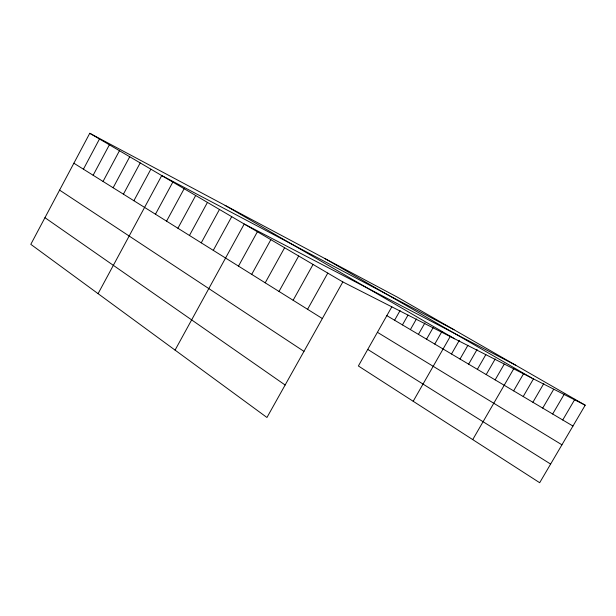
<?xml version="1.0" encoding="UTF-8"?>
<svg xmlns="http://www.w3.org/2000/svg" width="616" height="616" viewBox="0 0 616 616"><rect width="100%" height="100%" fill="white"/><g stroke="black" fill="none" stroke-linecap="round" stroke-linejoin="round"><path stroke-width="0.92" d="M585.2 405.189L397.305 297.128L89.767 133.287L30.8 244.336L266.951 417.486L342.835 281.935L585.2 405.189L539.678 482.713L358.381 365.981L391.845 306.791M83.422 169.184L99.484 138.993M93.139 175.26L109.379 144.806M103.041 181.451L119.458 150.727M113.136 187.757L129.73 156.764M123.416 194.186L140.202 162.909M133.895 200.731L150.866 169.177M98.075 293.663L161.746 175.568L454.077 329.776M155.463 214.222L172.834 182.082M166.574 221.159L184.145 188.719M177.901 228.243L195.68 195.495M189.459 235.466L207.446 202.41M201.247 242.835L219.458 209.463M213.282 250.358L231.716 216.663M175.067 350.111L244.229 224.016L515.769 365.257M238.492 266.12L257.396 231.747M251.705 274.374L270.855 239.655M265.211 282.813L284.615 247.732M279.017 291.445L298.675 255.994M293.131 300.269L313.067 264.449M307.577 309.294L327.781 273.088M394.594 320.243L400.092 310.533M402.448 324.894L407.985 315.138M410.387 329.606L416.424 318.973M418.418 334.373L424.963 322.861M426.542 339.193L433.14 327.62M434.765 344.067L441.88 331.601M413.19 401.27L450.412 336.19M451.497 353.992L459.343 340.301M460.021 359.051L467.921 345.283M468.637 364.164L477.069 349.503M477.369 369.338L485.855 354.6M486.201 374.582L495.226 358.928M495.141 379.887L504.242 364.148M472.726 439.601L513.921 368.46M513.636 390.852L523.438 373.958M523.207 396.527L533.556 378.725M532.894 402.279L543.805 383.552M542.719 408.1L553.707 389.266M552.66 414.006L564.71 393.401M562.739 419.981L574.89 399.253M324.771 258.489L531.693 377.978M225.11 205.398L454.631 338.785M89.767 133.287L342.835 281.935M386.84 315.638L572.957 426.041M377.423 332.301L561.938 444.806M73.874 163.217L322.345 318.534M367.744 349.418L550.627 464.071M59.59 190.113L303.965 351.374M44.945 217.687L285.123 385.015"/></g></svg>
